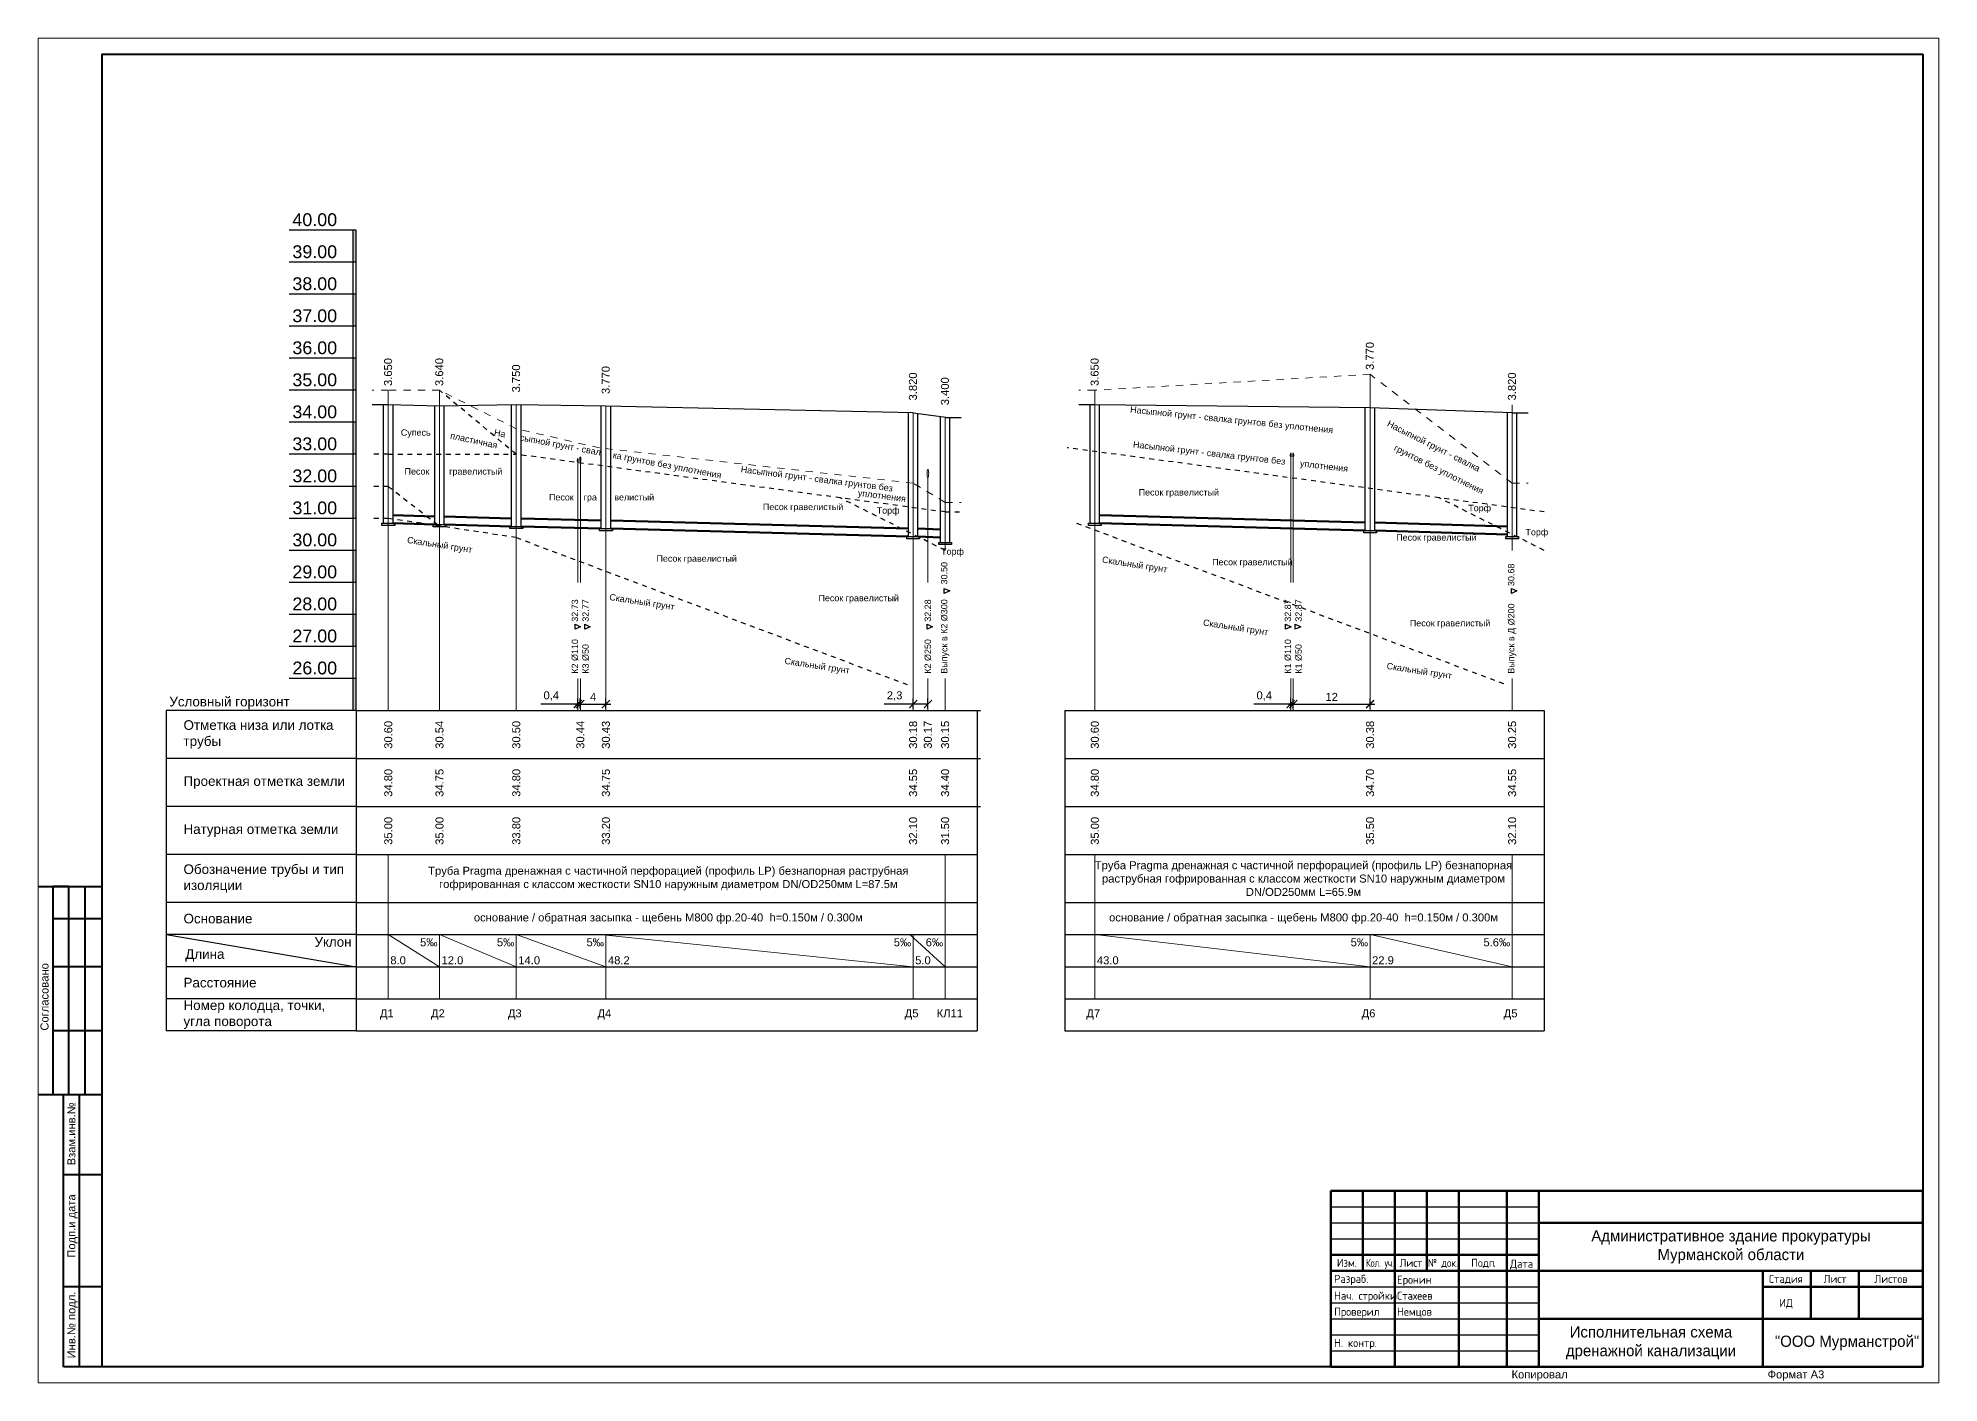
# Paper-space layout 'НВК сети' of a CAD drawing. Extents: x 9279 to 11159, y -7203 to -6783.
# Drawn here: x 10565 to 11159, y -7203 to -6783 of the extents above; entities that cross this region are included whole.
import ezdxf
from ezdxf.enums import TextEntityAlignment as Align

# ---------------------------------------------------------------- set-up
doc = ezdxf.new("R2018")
doc.units = 0
doc.header["$MEASUREMENT"] = 0
doc.header["$PDMODE"] = 32
doc.header["$PDSIZE"] = 0.2
doc.linetypes.add('ACAD_ISO03W100', pattern=[1.5, 0.75, -0.75])
doc.linetypes.add('g5_01_5x1_5', pattern=[1.5, 0.75, -0.75])
doc.layers.add('00-рамка', color=7, linetype='Continuous', lineweight=15)
doc.layers.add('20-Лист', color=7, linetype='Continuous', lineweight=25)
doc.styles.add('2_0-Ариел', font='arial.ttf', dxfattribs={"height": 2})
doc.styles.add('2_5-Ариел', font='arial.ttf', dxfattribs={"height": 2.5})
doc.styles.add('3_0-Ариел', font='arial.ttf', dxfattribs={"height": 3})
doc.styles.add('4_0-Ариел', font='arial.ttf', dxfattribs={"height": 4})
doc.styles.add('GOST-2.304_Type-B', font='GOST Common.ttf')
doc.styles.add('Ариель-2_5', font='arial.ttf')
doc.dimstyles.new('500-Линия', dxfattribs={"dimtxt": 2.5, "dimasz": 2.5, "dimexe": 1.75, "dimexo": 0.625, "dimgap": 1, "dimtad": 1, "dimdec": 1, "dimlfac": 0.5, "dimtxsty": '2_5-Ариел', "dimblk": 'ARCHTICK', "dimcen": 2.5, "dimdle": 1.5, "dimaunit": 1, "dimadec": 1, "dimazin": 0, "dimtfac": 1, "dimtdec": 1, "dimtmove": 0, "dimatfit": 2, "dimfxl": 1, "dimarcsym": 0})

# ---------------------------------------------------------------- blocks, each defined once
blk = doc.blocks.new('_ArchTick')
at = {"color": 0, "linetype": 'ByBlock', "const_width": 0.15}
blk.add_lwpolyline([(-0.5, -0.5), (0.5, 0.5)], dxfattribs=at)
blk = doc.blocks.new('*D46')
at = {"layer": '20-Лист', "color": 0, "lineweight": -2, "transparency": 16777216}
for p, q in [((10733.44, -6990.65), (10744.44, -6990.65)), ((10734.94, -6992.03), (10734.94, -6988.9)), ((10742.94, -6992.03), (10742.94, -6988.9))]:
    blk.add_line(p, q, dxfattribs=at)
at = {"layer": 'Defpoints', "color": 0, "transparency": 16777216}
for p in [(10742.94, -6990.65), (10734.94, -6992.65), (10742.94, -6992.65)]:
    blk.add_point(p, dxfattribs=at)
at = {"layer": '20-Лист', "color": 0, "lineweight": -2, "transparency": 16777216, "xscale": 2.5, "yscale": 2.5, "zscale": 2.5, "rotation": 180}
blk.add_blockref('_ArchTick', (10734.94, -6990.65), dxfattribs=at)
at = {"layer": '20-Лист', "color": 0, "lineweight": -2, "transparency": 16777216, "xscale": 2.5, "yscale": 2.5, "zscale": 2.5}
blk.add_blockref('_ArchTick', (10742.94, -6990.65), dxfattribs=at)
at = {"layer": '20-Лист', "color": 0, "lineweight": 15, "transparency": 16777216, "insert": (10738.94, -6988.4), "char_height": 2.5, "attachment_point": 5, "style": '2_5-Ариел'}
blk.add_mtext('4', dxfattribs=at)
blk = doc.blocks.new('*D47')
at = {"layer": '20-Лист', "color": 0, "lineweight": -2, "transparency": 16777216}
for p, q in [((10838.94, -6990.65), (10829.85, -6990.65)), ((10843.54, -6990.65), (10837.44, -6990.65)), ((10838.94, -6992.03), (10838.94, -6988.9)), ((10843.54, -6992.03), (10843.54, -6988.9))]:
    blk.add_line(p, q, dxfattribs=at)
at = {"layer": 'Defpoints', "color": 0, "transparency": 16777216}
for p in [(10843.54, -6990.65), (10838.94, -6992.65), (10843.54, -6992.65)]:
    blk.add_point(p, dxfattribs=at)
at = {"layer": '20-Лист', "color": 0, "lineweight": -2, "transparency": 16777216, "xscale": 2.5, "yscale": 2.5, "zscale": 2.5, "rotation": 180}
blk.add_blockref('_ArchTick', (10838.94, -6990.65), dxfattribs=at)
at = {"layer": '20-Лист', "color": 0, "lineweight": -2, "transparency": 16777216, "xscale": 2.5, "yscale": 2.5, "zscale": 2.5}
blk.add_blockref('_ArchTick', (10843.54, -6990.65), dxfattribs=at)
at = {"layer": '20-Лист', "color": 0, "lineweight": 15, "transparency": 16777216, "insert": (10833.15, -6988.15), "char_height": 2.5, "attachment_point": 5, "style": '2_5-Ариел'}
blk.add_mtext('2,3', dxfattribs=at)
blk = doc.blocks.new('*D48')
at = {"layer": '20-Лист', "color": 0, "lineweight": -2, "transparency": 16777216}
for p, q in [((10956.22, -6990.65), (10983.22, -6990.65)), ((10957.72, -6992.03), (10957.72, -6988.9)), ((10981.72, -6992.03), (10981.72, -6988.9))]:
    blk.add_line(p, q, dxfattribs=at)
at = {"layer": 'Defpoints', "color": 0, "transparency": 16777216}
for p in [(10981.72, -6990.65), (10957.72, -6992.65), (10981.72, -6992.65)]:
    blk.add_point(p, dxfattribs=at)
at = {"layer": '20-Лист', "color": 0, "lineweight": -2, "transparency": 16777216, "xscale": 2.5, "yscale": 2.5, "zscale": 2.5, "rotation": 180}
blk.add_blockref('_ArchTick', (10957.72, -6990.65), dxfattribs=at)
at = {"layer": '20-Лист', "color": 0, "lineweight": -2, "transparency": 16777216, "xscale": 2.5, "yscale": 2.5, "zscale": 2.5}
blk.add_blockref('_ArchTick', (10981.72, -6990.65), dxfattribs=at)
at = {"layer": '20-Лист', "color": 0, "lineweight": 15, "transparency": 16777216, "insert": (10969.72, -6988.4), "char_height": 2.5, "attachment_point": 5, "style": '2_5-Ариел'}
blk.add_mtext('12', dxfattribs=at)
blk = doc.blocks.new('*D49')
at = {"layer": '20-Лист', "color": 0, "lineweight": -2, "transparency": 16777216}
for p, q in [((10956.92, -6990.65), (10945.38, -6990.65)), ((10956.92, -6992.03), (10956.92, -6988.9)), ((10957.72, -6990.65), (10956.92, -6990.65)), ((10957.72, -6992.03), (10957.72, -6988.9)), ((10957.72, -6990.65), (10960.22, -6990.65))]:
    blk.add_line(p, q, dxfattribs=at)
at = {"layer": 'Defpoints', "color": 0, "transparency": 16777216}
for p in [(10956.92, -6990.65), (10956.92, -6992.65), (10957.72, -6992.65)]:
    blk.add_point(p, dxfattribs=at)
at = {"layer": '20-Лист', "color": 0, "lineweight": -2, "transparency": 16777216, "xscale": 2.5, "yscale": 2.5, "zscale": 2.5}
blk.add_blockref('_ArchTick', (10956.92, -6990.65), dxfattribs=at)
at = {"layer": '20-Лист', "color": 0, "lineweight": -2, "transparency": 16777216, "xscale": 2.5, "yscale": 2.5, "zscale": 2.5, "rotation": 180}
blk.add_blockref('_ArchTick', (10957.72, -6990.65), dxfattribs=at)
at = {"layer": '20-Лист', "color": 0, "lineweight": 15, "transparency": 16777216, "insert": (10948.65, -6988.15), "char_height": 2.5, "attachment_point": 5, "style": '2_5-Ариел'}
blk.add_mtext('0,4', dxfattribs=at)
blk = doc.blocks.new('*D50')
at = {"layer": '20-Лист', "color": 0, "lineweight": -2, "transparency": 16777216}
for p, q in [((10734.14, -6990.65), (10722.6, -6990.65)), ((10734.14, -6992.03), (10734.14, -6988.9)), ((10734.94, -6990.65), (10734.14, -6990.65)), ((10734.94, -6992.03), (10734.94, -6988.9)), ((10734.94, -6990.65), (10737.44, -6990.65))]:
    blk.add_line(p, q, dxfattribs=at)
at = {"layer": 'Defpoints', "color": 0, "transparency": 16777216}
for p in [(10734.14, -6990.65), (10734.14, -6992.65), (10734.94, -6992.65)]:
    blk.add_point(p, dxfattribs=at)
at = {"layer": '20-Лист', "color": 0, "lineweight": -2, "transparency": 16777216, "xscale": 2.5, "yscale": 2.5, "zscale": 2.5}
blk.add_blockref('_ArchTick', (10734.14, -6990.65), dxfattribs=at)
at = {"layer": '20-Лист', "color": 0, "lineweight": -2, "transparency": 16777216, "xscale": 2.5, "yscale": 2.5, "zscale": 2.5, "rotation": 180}
blk.add_blockref('_ArchTick', (10734.94, -6990.65), dxfattribs=at)
at = {"layer": '20-Лист', "color": 0, "lineweight": 15, "transparency": 16777216, "insert": (10725.87, -6988.15), "char_height": 2.5, "attachment_point": 5, "style": '2_5-Ариел'}
blk.add_mtext('0,4', dxfattribs=at)
blk = doc.blocks.new('ACAD_SPDS_TB_00')
at = {"linetype": 'Continuous', "lineweight": 60}
for p, q in [((-185, 55), (-185, 0)), ((-185, 55), (0, 55)), ((-175, 55), (-175, 30)), ((-165, 0), (-165, 55)), ((-155, 30), (-155, 55)), ((-145, 0), (-145, 55)), ((-130, 0), (-130, 55)), ((-120, 0), (-120, 55)), ((0, 55), (0, 0)), ((-120, 45), (0, 45)), ((-185, 35), (-120, 35)), ((-185, 30), (0, 30)), ((-50, 30), (-50, 0)), ((-35, 30), (-35, 15)), ((-20, 30), (-20, 15)), ((-50, 25), (0, 25)), ((-120, 15), (0, 15)), ((-185, 0), (0, 0))]:
    blk.add_line(p, q, dxfattribs=at)
at = {"linetype": 'Continuous', "lineweight": 25}
for p, q in [((-185, 50), (-120, 50)), ((-185, 45), (-120, 45)), ((-185, 40), (-120, 40)), ((-185, 25), (-120, 25)), ((-185, 20), (-120, 20)), ((-185, 15), (-120, 15)), ((-185, 10), (-120, 10)), ((-185, 5), (-120, 5))]:
    blk.add_line(p, q, dxfattribs=at)
at = {"style": 'GOST-2.304_Type-B'}
for s, p in [('Изм.', (-180, 31.25)), ('Лист', (-160, 31.25)), ('Подп', (-137.5, 31.25))]:
    blk.add_text(s, height=2.5, dxfattribs=at).set_placement(p, align=Align.CENTER)
for s, p in [('.', (-177.56, 31.25)), ('.', (-134.25, 31.25)), ('Дата', (-129, 31)), ('Разраб.', (-184, 26.25)), ('Стадия', (-48.12, 26.25)), ('Н. контр.', (-184, 6.25))]:
    blk.add_text(s, height=2.5, dxfattribs=at).set_placement(p)
at = {"style": 'GOST-2.304_Type-B', "width": 0.7}
blk.add_text('Кол. уч.', height=2.5, dxfattribs=at).set_placement((-174, 31.25))
at = {"style": 'GOST-2.304_Type-B', "width": 0.9}
blk.add_text('№ док.', height=2.5, dxfattribs=at).set_placement((-150, 31.25), align=Align.CENTER)
at = {"style": 'GOST-2.304_Type-B'}
blk.add_text('Лист', height=2.5, dxfattribs=at).set_placement((-27.5, 27.5), align=Align.MIDDLE_CENTER)
at = {"linetype": 'Continuous', "insert": (-10, 27.5), "char_height": 2.5, "width": 19, "attachment_point": 5, "style": 'GOST-2.304_Type-B'}
blk.add_mtext('Листов', dxfattribs=at)
at = {"style": 'GOST-2.304_Type-B', "flags": 8}
for tag, p in [('ИЗМ_4', (-180, 51)), ('КОЛ_УЧ4', (-170, 51)), ('ЛИСТ_ИЗМ4', (-160, 51)), ('N_ДОК_4', (-150, 51)), ('ИЗМ_3', (-180, 46)), ('КОЛ_УЧ3', (-170, 46)), ('ЛИСТ_ИЗМ3', (-160, 46)), ('N_ДОК_3', (-150, 46)), ('ИЗМ_2', (-180, 41)), ('КОЛ_УЧ2', (-170, 41)), ('ЛИСТ_ИЗМ2', (-160, 41)), ('N_ДОК_2', (-150, 41)), ('ИЗМ_1', (-180, 36)), ('КОЛ_УЧ1', (-170, 36)), ('ЛИСТ_ИЗМ1', (-160, 36)), ('N_ДОК_1', (-150, 36))]:
    blk.add_attdef(tag, text='', height=2.5, dxfattribs=at).set_placement(p, align=Align.CENTER)
at = {"style": 'GOST-2.304_Type-B', "width": 0.6, "flags": 8}
for tag, p in [('ИЗМ_4_ДАТА', (-125, 51)), ('ИЗМ_3_ДАТА', (-125, 46)), ('ИЗМ_2_ДАТА', (-125, 41)), ('ИЗМ_1_ДАТА', (-124.48, 36)), ('РАЗРАБ_ДАТА', (-125, 26)), ('ДОЛЖНОСТЬ_2_ДАТА', (-125, 16)), ('ДОЛЖНОСТЬ_1_ДАТА', (-125, 21)), ('ДОЛЖНОСТЬ_3_ДАТА', (-125, 11)), ('НКОНТР_ДАТА', (-125, 6)), ('ДОЛЖНОСТЬ_4_ДАТА', (-125, 1))]:
    blk.add_attdef(tag, text='', height=2.5, dxfattribs=at).set_placement(p, align=Align.CENTER)
at = {"style": 'GOST-2.304_Type-B', "flags": 8}
for tag, height, p in [('ОБОЗНАЧЕНИЕ_ДОКУМЕНТА', 5, (-60, 50)), ('НАИМЕНОВАНИЕ_ОБЪЕКТА_СТРОИТЕЛЬСТВА', 3.5, (-60, 37.5)), ('НАИМЕНОВАНИЕ_ЗДАНИЯ_СООРУЖЕНИЯ', 3.5, (-85, 22.5)), ('СТАДИЯ', 2.5, (-42.77, 20)), ('ЛИСТ', 2.5, (-27.77, 20)), ('ЛИСТОВ', 2.5, (-10, 20)), ('НАИМЕНОВАНИЕ_ИЗОБРАЖЕНИЙ', 3.5, (-85, 7.5)), ('НАИМЕНОВАНИЕ_ПРЕДПРИЯТИЯ', 3.5, (-23.73, 7.5))]:
    blk.add_attdef(tag, text='', height=height, dxfattribs=at).set_placement(p, align=Align.MIDDLE_CENTER)
at = {"style": 'GOST-2.304_Type-B'}
for tag, p, flags in [('РАЗРАБ_ФИО', (-164.31, 26), 8), ('ДОЛЖНОСТЬ_1', (-184, 21), 8), ('ДОЛЖНОСТЬ_2', (-184, 16), 8), ('ДОЛЖНОСТЬ_1_ФИО', (-164.31, 21), 8), ('ДОЛЖНОСТЬ_2_ФИО', (-164.31, 16), 8), ('ДОЛЖНОСТЬ_3', (-184, 11), 8), ('ДОЛЖНОСТЬ_3_ФИО', (-164.31, 11), 8), ('НКОНТР_ФИО', (-164.31, 6), 8), ('ДОЛЖНОСТЬ_4', (-184, 1), 8), ('ДОЛЖНОСТЬ_4_ФИО', (-164.31, 1), 8), ('ИДЕНТИФИКАТОР_НАДПИСИ', (0, 0), 1)]:
    blk.add_attdef(tag, p, '', height=2.5, dxfattribs=dict(at, flags=flags))

psp = doc.layouts.new('НВК сети')

# ---------------------------------------------------------------- hatches: boundary and pattern name
at = {"layer": '20-Лист'}
for points in [[(10663.945, -6852.653), (10664.945, -6852.653), (10664.945, -6842.653), (10663.945, -6842.653)], [(10663.945, -6872.653), (10664.945, -6872.653), (10664.945, -6862.653), (10663.945, -6862.653)], [(10663.945, -6892.653), (10664.945, -6892.653), (10664.945, -6882.653), (10663.945, -6882.653)], [(10663.945, -6912.653), (10664.945, -6912.653), (10664.945, -6902.653), (10663.945, -6902.653)], [(10663.945, -6932.653), (10664.945, -6932.653), (10664.945, -6922.653), (10663.945, -6922.653)], [(10663.945, -6952.653), (10664.945, -6952.653), (10664.945, -6942.653), (10663.945, -6942.653)], [(10663.945, -6972.653), (10664.945, -6972.653), (10664.945, -6962.653), (10663.945, -6962.653)], [(10663.945, -6992.653), (10664.945, -6992.653), (10664.945, -6982.653), (10663.945, -6982.653)]]:
    psp.add_hatch(color=256, dxfattribs=at).paths.add_polyline_path(points)

# ---------------------------------------------------------------- linework, layer by layer
at = {"layer": '00-рамка', "lineweight": 40}
for p, q in [((10565.486, -7047.653), (10585.486, -7047.653)), ((10570.133, -7047.653), (10570.133, -7112.653)), ((10575.133, -7047.653), (10570.133, -7047.653)), ((10575.133, -7112.653), (10575.133, -7047.653)), ((10580.133, -7047.653), (10580.133, -7112.653)), ((10570.133, -7057.653), (10585.486, -7057.653)), ((10585.486, -7072.653), (10570.133, -7072.653)), ((10585.486, -7092.653), (10570.133, -7092.653)), ((10573.486, -7112.653), (10565.486, -7112.653)), ((10585.486, -7112.653), (10573.486, -7112.653)), ((10573.486, -7197.653), (10573.486, -7112.653)), ((10578.486, -7197.653), (10578.486, -7112.653)), ((10585.486, -7137.653), (10573.486, -7137.653)), ((10585.486, -7172.653), (10573.486, -7172.653)), ((10585.486, -7197.653), (10573.486, -7197.653))]:
    psp.add_line(p, q, dxfattribs=at)
at = {"layer": '00-рамка', "lineweight": 15}
psp.add_lwpolyline([(11159.486, -6782.653), (11159.486, -7202.653), (10565.486, -7202.653), (10565.486, -6782.653)], close=True, dxfattribs=at)
at = {"layer": '00-рамка', "lineweight": 40}
psp.add_lwpolyline([(11154.486, -6787.653), (11154.486, -7197.653), (10585.486, -7197.653), (10585.486, -6787.653)], close=True, dxfattribs=at)
at = {"layer": '20-Лист'}
for p, q in [((10664.945, -6842.653), (10643.945, -6842.653)), ((10663.945, -6992.653), (10663.945, -6842.653)), ((10664.945, -6992.653), (10664.945, -6842.653)), ((10664.945, -6852.653), (10643.945, -6852.653)), ((10664.945, -6862.653), (10643.945, -6862.653)), ((10664.945, -6872.653), (10643.945, -6872.653)), ((10664.945, -6882.653), (10643.945, -6882.653)), ((10664.945, -6892.653), (10643.945, -6892.653)), ((10674.945, -6897.153), (10669.945, -6897.153)), ((10690.945, -6897.653), (10674.945, -6897.153)), ((10714.945, -6897.153), (10690.945, -6897.653)), ((10742.945, -6897.653), (10714.945, -6897.153)), ((10838.945, -6899.653), (10742.945, -6897.653)), ((10838.945, -6899.653), (10849.945, -6901.153)), ((10848.945, -6901.153), (10853.945, -6901.153)), ((10895.721, -6897.153), (10890.721, -6897.153)), ((10981.721, -6898.153), (10895.721, -6897.153)), ((11026.121, -6899.653), (10981.721, -6898.153)), ((11026.121, -6899.653), (11031.121, -6899.653)), ((10664.945, -6902.653), (10643.945, -6902.653)), ((10664.945, -6912.653), (10643.945, -6912.653)), ((10664.945, -6922.653), (10643.945, -6922.653)), ((10664.945, -6932.653), (10643.945, -6932.653)), ((10664.945, -6942.653), (10643.945, -6942.653)), ((10664.945, -6952.653), (10643.945, -6952.653)), ((10664.945, -6962.653), (10643.945, -6962.653)), ((10664.945, -6972.653), (10643.945, -6972.653)), ((10664.945, -6982.653), (10643.945, -6982.653)), ((10664.945, -6992.653), (10605.486, -6992.653)), ((10605.486, -6992.653), (10605.486, -7092.653)), ((10664.945, -6992.653), (10664.945, -7092.653)), ((10664.945, -6992.653), (10859.945, -6992.653)), ((10858.945, -6992.653), (10858.945, -7092.653)), ((10886.345, -6992.653), (10886.345, -7092.653)), ((10886.345, -6992.653), (11036.121, -6992.653)), ((11036.121, -6992.653), (11036.121, -7092.653)), ((10664.945, -7007.653), (10605.486, -7007.653)), ((10664.945, -7007.653), (10859.945, -7007.653)), ((10886.345, -7007.653), (11036.121, -7007.653)), ((10664.945, -7022.653), (10605.486, -7022.653)), ((10664.945, -7022.653), (10859.945, -7022.653)), ((10886.345, -7022.653), (11036.121, -7022.653)), ((10664.945, -7037.653), (10605.486, -7037.653)), ((10664.945, -7037.653), (10858.945, -7037.653)), ((10886.345, -7037.653), (11036.121, -7037.653)), ((10664.945, -7052.653), (10605.486, -7052.653)), ((10664.945, -7052.653), (10858.945, -7052.653)), ((10886.345, -7052.653), (11036.121, -7052.653)), ((10664.945, -7062.653), (10605.486, -7062.653)), ((10605.486, -7062.653), (10664.945, -7072.653)), ((10664.945, -7062.653), (10858.945, -7062.653)), ((10886.345, -7062.653), (11036.121, -7062.653)), ((10664.945, -7072.653), (10605.486, -7072.653)), ((10664.945, -7072.653), (10858.945, -7072.653)), ((10886.345, -7072.653), (11036.121, -7072.653)), ((10664.945, -7082.653), (10605.486, -7082.653)), ((10664.945, -7082.653), (10858.945, -7082.653)), ((10886.345, -7082.653), (11036.121, -7082.653)), ((10664.945, -7092.653), (10605.486, -7092.653)), ((10664.945, -7092.653), (10858.945, -7092.653)), ((10886.345, -7092.653), (11036.121, -7092.653))]:
    psp.add_line(p, q, dxfattribs=at)
at = {"layer": '20-Лист', "linetype": 'ACAD_ISO03W100', "lineweight": 15, "ltscale": 3}
for p, q in [((10981.721, -6887.653), (10895.721, -6892.653)), ((11026.121, -6921.653), (10981.721, -6887.653)), ((10674.945, -6892.653), (10669.945, -6892.653)), ((10690.945, -6892.653), (10674.945, -6892.653)), ((10714.945, -6904.653), (10690.945, -6892.653)), ((10895.721, -6892.653), (10890.721, -6892.653)), ((10740.945, -6910.653), (10714.945, -6904.653)), ((10838.945, -6921.653), (10740.945, -6910.653)), ((10848.945, -6927.653), (10838.945, -6921.653)), ((11026.121, -6921.653), (11031.121, -6921.653)), ((10848.945, -6927.653), (10853.945, -6927.653))]:
    psp.add_line(p, q, dxfattribs=at)
at = {"layer": '20-Лист', "lineweight": 15}
for p, q in [((10981.721, -6992.653), (10981.721, -6887.653)), ((10674.945, -6992.653), (10674.945, -6892.653)), ((10690.945, -6992.653), (10690.945, -6892.653)), ((10895.721, -6992.653), (10895.721, -6892.653)), ((10714.945, -6992.653), (10714.945, -6897.153)), ((10742.945, -6992.653), (10742.945, -6897.653)), ((10838.945, -6992.653), (10838.945, -6899.653)), ((10848.945, -6942.653), (10848.945, -6901.017)), ((11026.121, -6942.653), (11026.121, -6897.153)), ((10956.921, -6952.653), (10956.921, -6913.653)), ((10957.721, -6952.653), (10957.721, -6913.653)), ((10734.145, -6952.653), (10734.145, -6915.353)), ((10734.945, -6952.653), (10734.945, -6914.953)), ((10843.545, -6952.653), (10843.545, -6919.853)), ((10734.145, -6992.653), (10734.145, -6982.653)), ((10734.945, -6992.653), (10734.945, -6982.653)), ((10843.545, -6992.653), (10843.545, -6982.653)), ((10848.945, -6992.653), (10848.945, -6982.653)), ((10956.921, -6992.653), (10956.921, -6982.653)), ((10957.721, -6992.653), (10957.721, -6982.653)), ((11026.121, -6992.653), (11026.121, -6982.653)), ((10674.945, -7037.653), (10674.945, -7082.653)), ((10848.945, -7037.653), (10848.945, -7082.653)), ((10895.721, -7037.653), (10895.721, -7082.653)), ((11026.121, -7037.653), (11026.121, -7082.653)), ((10674.945, -7062.653), (10690.945, -7072.653)), ((10690.945, -7062.653), (10690.945, -7082.653)), ((10690.945, -7062.653), (10714.945, -7072.653)), ((10714.945, -7062.653), (10714.945, -7082.653)), ((10714.945, -7062.653), (10742.945, -7072.653)), ((10740.945, -7062.653), (10838.945, -7072.653)), ((10742.945, -7062.653), (10742.945, -7082.653)), ((10837.945, -7062.653), (10848.945, -7072.653)), ((10838.945, -7062.653), (10838.945, -7082.653)), ((10895.721, -7062.653), (10981.721, -7072.653)), ((10981.721, -7062.653), (10981.721, -7082.653)), ((10981.721, -7062.653), (11026.121, -7072.653))]:
    psp.add_line(p, q, dxfattribs=at)
at = {"layer": '20-Лист', "linetype": 'g5_01_5x1_5', "ltscale": 2}
for p, q in [((10714.945, -6912.653), (10690.945, -6892.653)), ((10674.945, -6912.653), (10669.945, -6912.653)), ((10674.945, -6912.653), (10714.945, -6912.653)), ((10848.945, -6930.653), (10714.945, -6912.653)), ((11036.121, -6930.653), (10887.045, -6910.592)), ((10674.945, -6922.653), (10669.945, -6922.653)), ((10674.945, -6922.653), (10690.945, -6935.053)), ((10848.945, -6942.653), (10816.096, -6926.24)), ((10848.945, -6930.653), (10853.945, -6930.653)), ((11036.121, -6942.653), (11003.273, -6926.24)), ((10674.945, -6932.653), (10669.945, -6932.653)), ((10714.945, -6938.653), (10674.945, -6932.653)), ((10890.005, -6934.147), (11024.241, -6984.561)), ((10714.945, -6938.653), (10837.065, -6984.561))]:
    psp.add_line(p, q, dxfattribs=at)
at = {"layer": '20-Лист', "linetype": 'Continuous', "lineweight": 30, "ltscale": 100}
for p, q in [((10673.445, -6934.153), (10673.445, -6897.153)), ((10676.445, -6934.153), (10676.445, -6897.2)), ((10689.445, -6934.553), (10689.445, -6897.606)), ((10692.445, -6934.553), (10692.445, -6897.622)), ((10713.445, -6935.153), (10713.445, -6897.184)), ((10716.445, -6935.153), (10716.445, -6897.182)), ((10741.445, -6935.853), (10741.445, -6897.624)), ((10744.445, -6935.853), (10744.445, -6897.683)), ((10837.445, -6938.353), (10837.445, -6899.622)), ((10840.445, -6938.353), (10840.445, -6899.857)), ((10847.445, -6940.153), (10847.445, -6900.948)), ((10850.445, -6940.153), (10850.445, -6901.153)), ((10894.221, -6934.153), (10894.221, -6897.153)), ((10897.221, -6934.153), (10897.221, -6897.17)), ((10980.221, -6936.453), (10980.221, -6898.135)), ((10983.221, -6936.453), (10983.221, -6898.204)), ((11024.621, -6938.353), (11024.621, -6899.602)), ((11027.621, -6938.353), (11027.621, -6899.653))]:
    psp.add_line(p, q, dxfattribs=at)
at = {"layer": '20-Лист', "lineweight": 50}
for p, q in [((10689.445, -6932.053), (10676.445, -6931.653)), ((10980.221, -6933.953), (10897.221, -6931.653)), ((10689.445, -6934.553), (10676.445, -6934.153)), ((10713.445, -6932.653), (10692.445, -6932.053)), ((10713.445, -6935.153), (10692.445, -6934.553)), ((10741.445, -6933.353), (10716.445, -6932.653)), ((10741.445, -6935.853), (10716.445, -6935.153)), ((10837.445, -6935.853), (10744.445, -6933.353)), ((10837.445, -6938.353), (10744.445, -6935.853)), ((10847.445, -6936.153), (10840.445, -6935.853)), ((10980.221, -6936.453), (10897.221, -6934.153)), ((11024.621, -6935.153), (10983.221, -6933.953)), ((11024.621, -6937.653), (10983.221, -6936.453)), ((10847.445, -6938.653), (10840.445, -6938.353))]:
    psp.add_line(p, q, dxfattribs=at)
at = {"layer": '20-Лист', "ltscale": 30}
psp.add_line((10664.945, -7052.563), (10664.945, -7052.653), dxfattribs=at)
at = {"layer": '20-Лист', "linetype": 'Continuous', "lineweight": 30, "ltscale": 100}
for points in [[(10676.945, -6934.853), (10672.945, -6934.853), (10672.945, -6934.153), (10676.945, -6934.153)], [(10692.945, -6935.253), (10688.945, -6935.253), (10688.945, -6934.553), (10692.945, -6934.553)], [(10716.945, -6935.853), (10712.945, -6935.853), (10712.945, -6935.153), (10716.945, -6935.153)], [(10744.945, -6936.553), (10740.945, -6936.553), (10740.945, -6935.853), (10744.945, -6935.853)], [(10897.721, -6934.853), (10893.721, -6934.853), (10893.721, -6934.153), (10897.721, -6934.153)], [(10983.721, -6937.153), (10979.721, -6937.153), (10979.721, -6936.453), (10983.721, -6936.453)], [(10840.945, -6939.053), (10836.945, -6939.053), (10836.945, -6938.353), (10840.945, -6938.353)], [(10850.945, -6940.853), (10846.945, -6940.853), (10846.945, -6940.153), (10850.945, -6940.153)], [(11028.121, -6939.053), (11024.121, -6939.053), (11024.121, -6938.353), (11028.121, -6938.353)]]:
    psp.add_lwpolyline(points, close=True, dxfattribs=at)
at = {"layer": '20-Лист'}
for points in [[(10848.684, -6954.518), (10850.392, -6955.318), (10848.684, -6956.118)], [(11025.861, -6954.518), (11027.569, -6955.318), (11025.861, -6956.118)], [(10733.331, -6965.705), (10735.039, -6966.505), (10733.331, -6967.305)], [(10736.355, -6965.705), (10738.062, -6966.505), (10736.355, -6967.305)], [(10843.284, -6965.705), (10844.992, -6966.505), (10843.284, -6967.305)], [(10955.308, -6965.705), (10957.015, -6966.505), (10955.308, -6967.305)], [(10958.331, -6965.705), (10960.039, -6966.505), (10958.331, -6967.305)]]:
    psp.add_lwpolyline(points, close=True, dxfattribs=at)
at = {"layer": '20-Лист', "lineweight": 15}
for centre, major_axis in [((10734.145, -6914.603), (0, 0.75)), ((10734.945, -6914.203), (0, 0.75)), ((10956.921, -6912.903), (0, 0.75)), ((10957.721, -6912.903), (0, 0.75)), ((10843.545, -6918.603), (0, 1.25))]:
    psp.add_ellipse(centre, major_axis=major_axis, ratio=0.2, dxfattribs=at)

# ---------------------------------------------------------------- block references
at = {"layer": '20-Лист'}
ref = psp.add_blockref('ACAD_SPDS_TB_00', (11154.486, -7197.653), dxfattribs=at)
lines = psp.add_mtext('Административное здание прокуратуры\\PМурманской области\\P', dxfattribs={"layer": '0', "insert": (11094.486, -7160.153), "char_height": 3.5, "width": 118, "attachment_point": 5, "style": 'GOST-2.304_Type-B'})
ref.add_attrib('НАИМЕНОВАНИЕ_ОБЪЕКТА_СТРОИТЕЛЬСТВА', '', (11094.486, -7160.153)).embed_mtext(lines)
lines = psp.add_mtext('Исполнительная схема дренажной канализации', dxfattribs={"layer": '0', "insert": (11069.486, -7190.153), "char_height": 3.5, "width": 68, "attachment_point": 5, "style": 'GOST-2.304_Type-B'})
ref.add_attrib('НАИМЕНОВАНИЕ_ИЗОБРАЖЕНИЙ', '', (11069.486, -7190.153)).embed_mtext(lines)
lines = psp.add_mtext('"ООО Мурманстрой"', dxfattribs={"layer": '0', "insert": (11130.754, -7190.153), "char_height": 3.5, "width": 48, "attachment_point": 5, "style": 'GOST-2.304_Type-B'})
ref.add_attrib('НАИМЕНОВАНИЕ_ПРЕДПРИЯТИЯ', '', (11130.754, -7190.153)).embed_mtext(lines)
ref.add_attrib('СТАДИЯ', 'ИД', dxfattribs={"layer": '0', "height": 2.5, "style": 'GOST-2.304_Type-B'}).set_placement((11111.718, -7177.653), align=Align.MIDDLE_CENTER)
ref.add_attrib('РАЗРАБ_ФИО', 'Еронин ', (10990.173, -7171.653), dxfattribs={"layer": '0', "height": 2.5, "style": 'GOST-2.304_Type-B'})
ref.add_attrib('ДОЛЖНОСТЬ_1', 'Нач. стройки', (10970.486, -7176.653), dxfattribs={"layer": '0', "height": 2.5, "style": 'GOST-2.304_Type-B'})
ref.add_attrib('ДОЛЖНОСТЬ_1_ФИО', 'Стахеев ', (10990.173, -7176.653), dxfattribs={"layer": '0', "height": 2.5, "style": 'GOST-2.304_Type-B'})
ref.add_attrib('ДОЛЖНОСТЬ_2', 'Проверил', (10970.486, -7181.653), dxfattribs={"layer": '0', "height": 2.5, "style": 'GOST-2.304_Type-B'})
ref.add_attrib('ДОЛЖНОСТЬ_2_ФИО', 'Немцов ', (10990.173, -7181.653), dxfattribs={"layer": '0', "height": 2.5, "style": 'GOST-2.304_Type-B'})

# ---------------------------------------------------------------- texts
at = {"layer": '00-рамка', "style": 'Ариель-2_5'}
for s, p in [('Согласовано', (10568.765, -7092.625)), ('Взам.инв.№', (10577.156, -7134.709)), ('Подп.и дата', (10577.156, -7163.528)), ('Инв.№ подл.', (10577.156, -7194.986))]:
    psp.add_text(s, height=2.5, rotation=90, dxfattribs=at).set_placement(p)
at = {"layer": '00-рамка', "style": '2_5-Ариел'}
for s, p in [('Копировал', (11025.93, -7201.232)), ('Формат А3', (11105.93, -7201.232))]:
    psp.add_text(s, height=2.5, dxfattribs=at).set_placement(p)
at = {"layer": '20-Лист'}
for s, height, style, p in [('40.00', 4, '4_0-Ариел', (10644.973, -6841.377)), ('39.00', 4, '4_0-Ариел', (10644.973, -6851.377)), ('38.00', 4, '4_0-Ариел', (10644.973, -6861.377)), ('37.00', 4, '4_0-Ариел', (10644.973, -6871.377)), ('36.00', 4, '4_0-Ариел', (10644.973, -6881.377)), ('35.00', 4, '4_0-Ариел', (10644.973, -6891.377)), ('34.00', 4, '4_0-Ариел', (10644.973, -6901.377)), ('33.00', 4, '4_0-Ариел', (10644.973, -6911.377)), ('32.00', 4, '4_0-Ариел', (10644.973, -6921.377)), ('31.00', 4, '4_0-Ариел', (10644.973, -6931.377)), ('30.00', 4, '4_0-Ариел', (10644.973, -6941.377)), ('29.00', 4, '4_0-Ариел', (10644.973, -6951.377)), ('28.00', 4, '4_0-Ариел', (10644.973, -6961.377)), ('27.00', 4, '4_0-Ариел', (10644.973, -6971.377)), ('26.00', 4, '4_0-Ариел', (10644.973, -6981.377)), ('Условный горизонт', 3, '3_0-Ариел', (10606.515, -6991.377)), ('   5‰', 2.5, '2_5-Ариел', (10681.97, -7066.286)), ('   5‰', 2.5, '2_5-Ариел', (10705.97, -7066.286)), ('   5‰', 2.5, '2_5-Ариел', (10733.97, -7066.286)), ('   5‰', 2.5, '2_5-Ариел', (10829.97, -7066.286)), ('   6‰', 2.5, '2_5-Ариел', (10839.97, -7066.286)), ('   5‰', 2.5, '2_5-Ариел', (10972.747, -7066.286)), ('5.6‰', 2.5, '2_5-Ариел', (11017.147, -7066.286)), ('8.0', 2.5, '2_5-Ариел', (10675.575, -7071.908)), ('12.0', 2.5, '2_5-Ариел', (10691.575, -7071.908)), ('14.0', 2.5, '2_5-Ариел', (10715.575, -7071.908)), ('48.2', 2.5, '2_5-Ариел', (10743.575, -7071.908)), ('5.0', 2.5, '2_5-Ариел', (10839.575, -7071.908)), ('43.0', 2.5, '2_5-Ариел', (10896.352, -7071.908)), ('22.9', 2.5, '2_5-Ариел', (10982.352, -7071.908)), ('Д1', 2.5, '2_5-Ариел', (10672.294, -7088.468)), ('Д2', 2.5, '2_5-Ариел', (10688.294, -7088.468)), ('Д3', 2.5, '2_5-Ариел', (10712.294, -7088.468)), ('Д4', 2.5, '2_5-Ариел', (10740.294, -7088.468)), ('Д5', 2.5, '2_5-Ариел', (10836.294, -7088.468)), ('КЛ11', 2.5, '2_5-Ариел', (10846.294, -7088.468)), ('Д7', 2.5, '2_5-Ариел', (10893.071, -7088.468)), ('Д6', 2.5, '2_5-Ариел', (10979.071, -7088.468)), ('Д5', 2.5, '2_5-Ариел', (11023.471, -7088.468))]:
    psp.add_text(s, height=height, dxfattribs=dict(at, style=style)).set_placement(p)
at = {"layer": '20-Лист', "style": '2_5-Ариел'}
for s, p in [('3.770', (10982.891, -6886.32)), ('3.650', (10676.115, -6891.32)), ('3.640', (10692.115, -6891.32)), ('3.650', (10896.891, -6891.32)), ('3.750', (10716.115, -6893.32)), ('3.770', (10744.115, -6893.82)), ('3.820', (10840.115, -6895.82)), ('3.400', (10850.115, -6897.32)), ('3.820', (11027.291, -6895.82)), ('30.60', (10676.178, -7004.614)), ('30.54', (10692.178, -7004.614)), ('30.50', (10716.178, -7004.614)), ('30.44', (10736.178, -7004.614)), ('30.43', (10744.178, -7004.614)), ('30.18', (10840.178, -7004.614)), ('30.17', (10844.778, -7004.614)), ('30.15', (10850.178, -7004.614)), ('30.60', (10896.955, -7004.614)), ('30.38', (10982.955, -7004.614)), ('30.25', (11027.355, -7004.614)), ('34.80', (10676.178, -7019.614)), ('34.75', (10692.178, -7019.614)), ('34.80', (10716.178, -7019.614)), ('34.75', (10744.178, -7019.614)), ('34.55', (10840.178, -7019.614)), ('34.40', (10850.178, -7019.614)), ('34.80', (10896.955, -7019.614)), ('34.70', (10982.955, -7019.614)), ('34.55', (11027.355, -7019.614)), ('35.00', (10676.178, -7034.601)), ('35.00', (10692.178, -7034.601)), ('33.80', (10716.178, -7034.601)), ('33.20', (10744.178, -7034.601)), ('32.10', (10840.178, -7034.601)), ('31.50', (10850.178, -7034.601)), ('35.00', (10896.955, -7034.601)), ('35.50', (10982.955, -7034.601)), ('32.10', (11027.355, -7034.601))]:
    psp.add_text(s, height=2.5, rotation=90, dxfattribs=at).set_placement(p)
at = {"layer": '20-Лист', "linetype": 'Continuous', "lineweight": 15, "style": '2_0-Ариел'}
for s, rotation, p in [('Насыпной грунт - свалка грунтов без уплотнения', 354.171703, (10906.672, -6899.616)), ('Насыпной грунт - свалка', 333.326821, (10986.849, -6903.742)), ('пластичная', 347.705346, (10694.153, -6907.687)), ('На      сыпной грунт - свал     ка грунтов без уплотнения', 349.253092, (10707.852, -6906.742)), ('Насыпной грунт - свалка грунтов без      уплотнения', 353.524121, (10907.563, -6910.506)), (' грунтов без уплотнения', 333.326821, (10988.293, -6910.954)), ('Насыпной грунт - свалка грунтов без ', 352.804456, (10784.989, -6918.274)), ('уплотнения', 352.804456, (10821.586, -6925.632)), ('Скальный грунт', 351.226582, (10680.706, -6940.305)), ('Скальный грунт', 351.226582, (10897.864, -6946.446)), ('Скальный грунт', 351.226582, (10743.896, -6958.137)), ('Скальный грунт', 351.226582, (10929.423, -6966.098)), ('Скальный грунт', 351.226582, (10798.647, -6978.054)), ('Скальный грунт', 351.226582, (10986.799, -6979.648))]:
    psp.add_text(s, height=2, rotation=rotation, dxfattribs=at).set_placement(p)
for s, p in [('Супесь', (10678.858, -6906.849)), ('Песок        гравелистый', (10680.029, -6918.973)), ('Песок    гра       велистый', (10725.147, -6927.05)), ('Песок гравелистый', (10909.397, -6925.516)), ('Песок гравелистый', (10791.995, -6930.069)), ('Торф', (10827.557, -6931.17)), ('Торф', (11012.407, -6930.423)), ('Песок гравелистый', (10989.877, -6939.601)), ('Торф', (11030.276, -6937.958)), ('Торф', (10847.69, -6943.988)), ('Песок гравелистый', (10758.744, -6946.201)), ('Песок гравелистый', (10932.394, -6947.323)), ('Песок гравелистый', (10809.367, -6958.538)), ('Песок гравелистый', (10994.159, -6966.389))]:
    psp.add_text(s, height=2, dxfattribs=at).set_placement(p)
at = {"layer": '20-Лист', "char_height": 2, "width": 78.5, "attachment_point": 4, "rotation": 90, "style": '2_0-Ариел'}
for s, insert in [('Выпуск в К2 %%C300      30.50', (10848.945, -6981.153)), ('Выпуск в Д %%C200       30.68', (11026.121, -6981.153)), ('К2 %%C110       32.73\\PК3 %%C50         32.77', (10734.945, -6981.153)), ('К2 %%C250       32.28', (10843.545, -6981.153)), ('К1 %%C110       32.87\\PК1 %%C50         32.87', (10957.721, -6981.153))]:
    psp.add_mtext(s, dxfattribs=dict(at, insert=insert))
at = {"layer": '20-Лист'}
for s, insert, char_height, width, attachment_point, style in [('\\pi6;Отметка низа или лотка\\Pтрубы', (10604.945, -7000.153), 3, 60, 4, '3_0-Ариел'), ('\\pi6;Проектная отметка земли', (10604.945, -7015.153), 3, 60, 4, '3_0-Ариел'), ('\\pi6;Натурная отметка земли', (10604.945, -7030.153), 3, 60, 4, '3_0-Ариел'), ('\\pi6;Обозначение трубы и тип\\Pизоляции', (10604.945, -7045.153), 3, 60, 4, '3_0-Ариел'), ('Труба Pragma дренажная с частичной перфорацией (профиль LP) безнапорная раструбная гофрированная с классом жесткости SN10 наружным диаметром DN/OD250мм L=87.5м', (10762.445, -7045.153), 2.5, 175, 5, '2_5-Ариел'), ('Труба Pragma дренажная с частичной перфорацией (профиль LP) безнапорная раструбная гофрированная с классом жесткости SN10 наружным диаметром DN/OD250мм L=65.9м', (10960.921, -7045.153), 2.5, 130.4, 5, '2_5-Ариел'), ('\\pi6;Основание', (10604.945, -7057.653), 3, 60, 4, '3_0-Ариел'), ('основание / обратная засыпка - щебень М800 фр.20-40  h=0.150м / 0.300м', (10762.445, -7057.653), 2.5, 175, 5, '2_5-Ариел'), ('основание / обратная засыпка - щебень М800 фр.20-40  h=0.150м / 0.300м', (10960.921, -7057.653), 2.5, 130.4, 5, '2_5-Ариел'), ('\\pi6;Длина', (10605.486, -7069.153), 3, 30, 4, '3_0-Ариел'), ('\\pi6;Уклон', (10645.869, -7064.949), 3, 30, 4, '3_0-Ариел'), ('\\pi6;Расстояние', (10604.945, -7077.653), 3, 60, 4, '3_0-Ариел'), ('\\pi6;Номер колодца, точки,\\Pугла поворота', (10604.945, -7087.653), 3, 60, 4, '3_0-Ариел')]:
    psp.add_mtext(s, dxfattribs=dict(at, insert=insert, char_height=char_height, width=width, attachment_point=attachment_point, style=style))

# ---------------------------------------------------------------- dimensions: what is measured, and where the dimension line sits
at = {"layer": '20-Лист', "lineweight": 15}
for base, p1, p2, picture, middle in [((10734.145, -6990.653), (10734.945, -6992.653), (10734.145, -6992.653), '*D50', (10725.874, -6988.15)), ((10742.945, -6990.653), (10734.945, -6992.653), (10742.945, -6992.653), '*D46', (10738.945, -6988.403)), ((10956.921, -6990.653), (10957.721, -6992.653), (10956.921, -6992.653), '*D49', (10948.651, -6988.15)), ((10981.721, -6990.653), (10957.721, -6992.653), (10981.721, -6992.653), '*D48', (10969.721, -6988.398))]:
    dim = psp.add_linear_dim(base=base, p1=p1, p2=p2, dimstyle='500-Линия', override={"dimdec": 2, "dimfxl": 1.75, "dimfxlon": 1, "dimarcsym": 1}, dxfattribs=at)
    dim.commit()
    dim.dimension.update_dxf_attribs({"geometry": picture, "text_midpoint": middle})
dim = psp.add_linear_dim(base=(10843.545, -6990.653), p1=(10838.945, -6992.653), p2=(10843.545, -6992.653), dimstyle='500-Линия', override={"dimdec": 2, "dimfxl": 1.75, "dimfxlon": 1, "dimarcsym": 1}, dxfattribs=at)
dim.commit()
dim.dimension.update_dxf_attribs({"geometry": '*D47', "text_midpoint": (10833.148, -6990.653), "dimtype": 160})

doc.saveas('drawing.dxf')
